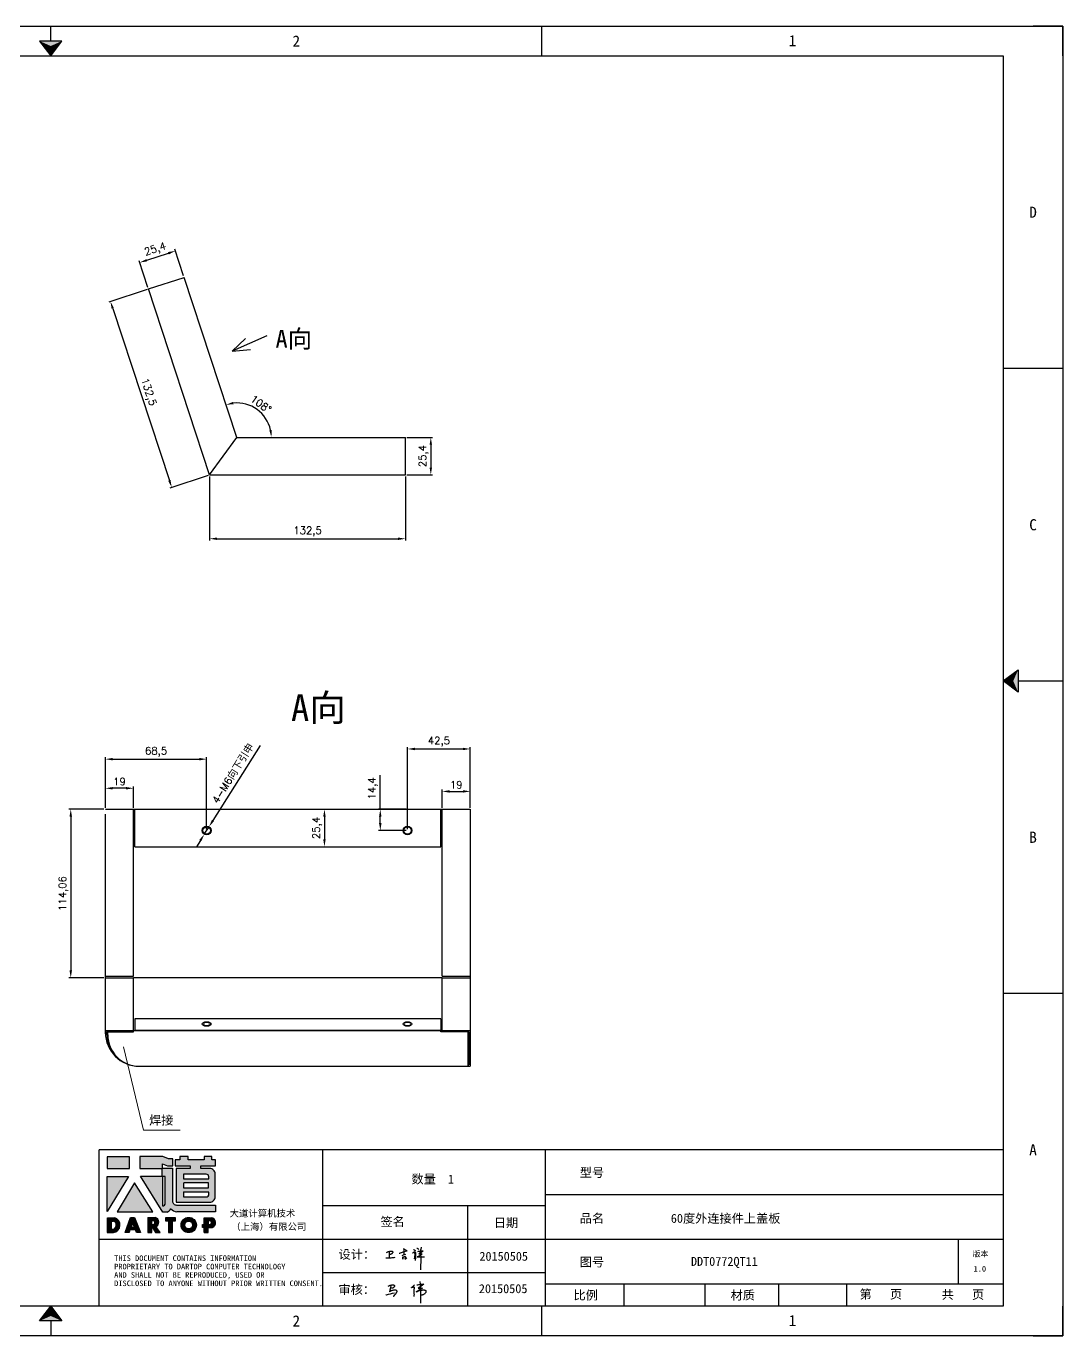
# Model space of a CAD drawing. Header units: millimetres. Extents: x -13830 to 10007, y -16942 to 55335.
# Drawn here: x 287 to 989, y 17546 to 18432 of the extents above; entities that cross this region are included whole.
import ezdxf
from ezdxf.enums import TextEntityAlignment as Align

# ---------------------------------------------------------------- set-up
doc = ezdxf.new("R2010")
doc.units = ezdxf.units.MM
doc.linetypes.add('DOT', pattern=[0.25, 0, -0.25])
doc.layers.add('4', color=7, linetype='Continuous')
doc.layers.add('print', color=30, linetype='Continuous')
doc.layers.add('dim', color=2, linetype='Continuous', lineweight=9)
doc.styles.add('Dartop', font='')
doc.styles.add('hzHT', font='simhei.ttf')
doc.styles.get("Standard").update_dxf_attribs({"font": 'txt', "bigfont": 'gbcbig.shx'})
doc.styles.get('Dartop').set_extended_font_data('FangSong_GB2312')
doc.dimstyles.new('small', dxfattribs={"dimtxt": 5, "dimasz": 5, "dimexe": 1.25, "dimexo": 1, "dimgap": 2, "dimtad": 1, "dimtxsty": 'Standard', "dimcen": 2.5, "dimadec": 0, "dimazin": 0, "dimtfac": 1, "dimtmove": 0, "dimatfit": 3, "dimfxl": 0, "dimarcsym": 0})

# ---------------------------------------------------------------- blocks, each defined once
blk = doc.blocks.new('*U5')
at = {"color": 254, "linetype": 'Continuous', "extrusion": (0, 0, -1)}
for points in [[(-17, 0.333), (-16.812, 0.25), (-17, 0.5)], [(-17, 0.333), (-17, 0.5), (-17.188, 0.25)], [(-17, 0.333), (-17.188, 0.25), (-16.812, 0.25)]]:
    blk.add_solid(points, dxfattribs=at)
blk = doc.blocks.new('*U4')
at = {"color": 254, "linetype": 'Continuous', "extrusion": (0, 0, -1)}
for points in [[(-33.167, 11), (-33, 11), (-33.25, 11.188)], [(-33.167, 11), (-33.25, 11.188), (-33.25, 10.812)], [(-33.167, 11), (-33.25, 10.812), (-33, 11)]]:
    blk.add_solid(points, dxfattribs=at)
blk = doc.blocks.new('*U6')
at = {"color": 254, "linetype": 'Continuous'}
for points in [[(17, 21.667), (17.188, 21.75), (16.812, 21.75)], [(17, 21.667), (16.812, 21.75), (17, 21.5)], [(17, 21.667), (17, 21.5), (17.188, 21.75)]]:
    blk.add_solid(points, dxfattribs=at)
blk = doc.blocks.new('dadao')
for p, q in [((48, 19.2), (44.9, 10.4)), ((44.9, 10.4), (51.2, 10.4)), ((51.2, 10.4), (48, 19.2))]:
    blk.add_line(p, q)
for points in [[(41.8, 121.6), (41.8, 143.7), (-0.4, 143.7), (-0.4, 121.6), (41.8, 121.6)], [(104.8, 122), (104.8, 130.3), (114.1, 126.3), (124.2, 126.3), (124.2, 139.6), (115.9, 139.6), (105.1, 143.9), (61.5, 143.9)], [(61.7, 144), (61.7, 121.3), (103.9, 121.3)], [(113.4, 38.7), (105.1, 38.7), (63, 106.5), (103.9, 106.5), (103.9, 120.9), (103.9, 121.3)], [(109.7, 53.6), (109.7, 106.2), (104.3, 106.2), (104.3, 50.4), (106.6, 50.4)], [(144.6, 94.4), (144.6, 84.8), (192, 84.8), (192, 94.1), (144.9, 94.1)], [(0, 28), (0, 0), (11.8, 0)], [(0.1, 28), (14, 28)], [(76.8, 28.2), (76.8, 0), (84.1, 0), (84.1, 11.1), (91.6, -0.1), (100.3, -0.1), (91.7, 11.1)], [(76.8, 28.2), (90.6, 28.2)], [(120.2, 45), (119.5, 45), (119.5, 44.6)], [(183.7, 0), (183.7, 9.6), (180.6, 9.6), (180.6, 14.9), (183.8, 14.9), (183.8, 28.1), (196.1, 28.1), (196.5, 28.1)], [(7.1, 21.8), (7.1, 6.1), (12, 6.1)], [(7.1, 21.8), (11.4, 21.8)], [(84, 22.7), (84, 15.3), (87.2, 15.3)], [(84, 22.7), (87.3, 22.7)], [(183.7, 0), (190.9, 0), (190.9, 9.6), (198.8, 9.6)], [(194.9, 22.3), (190.8, 22.3), (190.8, 15), (194.4, 15)]]:
    blk.add_lwpolyline(points)
blk.add_lwpolyline([(137.1, 144.2), (137.1, 137.9), (128.3, 137.9), (128.3, 126.5), (157.3, 126.5), (157.3, 121.5), (130.3, 121.5), (130.3, 57.5), (194.4, 57.5, 0.414214), (204.4, 67.5), (204.4, 111.3, 0.414214), (194.4, 121.3), (177.5, 121.3), (177.5, 126.3), (204.7, 126.3), (204.7, 137.7), (198.2, 137.7), (198.2, 143.9), (183.3, 143.9), (183.3, 138), (153, 138), (153, 144.2), (137.1, 144.2)], format="xyb", close=True)
for points in [[(-0.3, 106.2), (40.4, 106.2), (-0.3, 39.7), (-0.3, 106.2)], [(51.7, 94.1), (18.4, 39.3), (86.2, 39.3)], [(43.8, 28.2), (51.8, 28.2), (62.6, -0.1), (55, -0.1), (53.2, 5), (42.9, 5), (41.1, 0), (33.6, 0)], [(110, 28.1), (110, 21.9), (116, 21.9), (116, -0.1), (123.2, -0.1), (123.2, 22), (129.2, 22), (129.2, 28.1), (110, 28.1)]]:
    blk.add_lwpolyline(points, close=True)
for points in [[(104.8, 122), (123.4, 122), (123.4, 60, 0.414214), (131.4, 52), (204.8, 52), (204.8, 39.1), (131.7, 39.1)], [(144.3, 110.8), (144.3, 101.8), (192.3, 101.8), (192.3, 105.5, 0.414214), (187.3, 110.5), (144.3, 110.5)], [(144.6, 77), (144.6, 67.5), (187.6, 67.5, 0.414214), (192.6, 72.5), (192.6, 76.4), (144.6, 76.4)]]:
    blk.add_lwpolyline(points, format="xyb")
for radius in [14.5, 7.44]:
    blk.add_circle((154.2, 14.2), radius)
for centre, radius, start, end in [((99.2, 60.7), 12.6, 305.6399, 325.969), ((9.6, 14.2), 14.4, 278.6604, 72.3203), ((88.6, 19.4), 8.95, 290.6073, 77.2124), ((111.6, 46.7), 8.19, 282.9811, 347.6627), ((136, 61.7), 22.9, 226.7358, 259.3209), ((195.7, 18.6), 9.51, 288.8959, 85.2442), ((8.5, 13.9), 8.49, 294.2143, 69.7177), ((86.4, 19), 3.8, 282.527, 76.7196), ((193.7, 18.7), 3.8, 280.9891, 72.5513)]:
    blk.add_arc(centre, radius, start, end)
blk = doc.blocks.new('h')
for p, q in [((20773.3, -2331.8), (20775.3, -2338.7)), ((20789.1, -2340.9), (20773.5, -2331.9)), ((20775.3, -2338.7), (20775.6, -2351.2)), ((20845.7, -2343.5), (20848.4, -2353)), ((20768.1, -2360.9), (20773, -2359.1)), ((20769.5, -2366.9), (20769.8, -2370.6)), ((20769.8, -2370.6), (20770.9, -2378)), ((20770.9, -2378), (20771.5, -2370.6)), ((20772.4, -2369.3), (20774.9, -2367.8)), ((20773, -2359.1), (20784.1, -2355.2)), ((20775.6, -2351.2), (20775.5, -2357.3)), ((20782.2, -2369.2), (20780, -2377.1)), ((20780, -2377.1), (20788.3, -2371.3)), ((20780.1, -2366.4), (20780.8, -2366.4)), ((20781.9, -2367.4), (20782.2, -2369.2)), ((20848.9, -2370.3), (20847.9, -2424)), ((20848.4, -2353), (20848.9, -2370.3))]:
    blk.add_line(p, q)
for points in [[(20699.1, -2348.2, -0.029745), (20704.6, -2345.4, -0.046842), (20708.4, -2344.2, -0.00919), (20714.3, -2343, -0.018517), (20717.2, -2342.5, -0.037841), (20720.3, -2342.4, -0.039541), (20723.2, -2342.8, -0.149785), (20726, -2344.3, -0.204935), (20726.9, -2346.6, -0.074872), (20726.5, -2348.3, -0.061615), (20725.6, -2350.3, -0.034204), (20723.8, -2352.6, -0.045776), (20722.3, -2354.1, -0.054985), (20720.4, -2355.3, -0.036348), (20717.3, -2356.5, -0.067752), (20715.7, -2356.8, -0.043553), (20713.2, -2356.7)], [(20755, -2351.9, -0.024077), (20759.9, -2350.1, -0.013147), (20768.7, -2346.5, -0.00522), (20775.4, -2344.1, -0.018517), (20777.3, -2343.4, -0.008274), (20786.3, -2341, -0.039541), (20788.3, -2340.8, -0.079216), (20789.4, -2341, -0.204935)], [(20816.8, -2335, -0.053561), (20819.6, -2336.1, -0.075272), (20821.3, -2337.3, -0.005295), (20822.5, -2338.5, -0.009337), (20823.1, -2339.1, -0.026146), (20823.7, -2339.8, -0.016644), (20824.5, -2340.9)], [(20832.1, -2329.2, -0.053561), (20834.9, -2330.3, -0.075272), (20836.7, -2331.5, -0.005295), (20837.8, -2332.6, -0.009337), (20838.5, -2333.3, -0.026146), (20839, -2334, -0.016644), (20839.8, -2335.1)], [(20836, -2343.7, -0.02797), (20842.1, -2342.6, -0.048868), (20845.6, -2342.2, -0.00919), (20851.1, -2341.4, -0.018517), (20853.9, -2341.1, -0.037841), (20856.7, -2341.2, -0.039541), (20859.4, -2341.6, -0.018282), (20840.6, -2354.7, -0.000937)], [(20847.6, -2340.2, 0.021784), (20849.6, -2335.9, 0.028296), (20850.8, -2332.4, 0.008136), (20851.9, -2328.2, 0.028913), (20852.2, -2327, 0.08193), (20852.1, -2325.9, 0.075058), (20851.7, -2324.7, 0.275043)], [(20696.6, -2372.4, 0.002073), (20710.6, -2371.9, 0.016137), (20719.6, -2371.3, 0.008314), (20736.9, -2369.3)], [(20813.5, -2350.1, 0.007348), (20815.9, -2348.7, 0.008421), (20818, -2347.3, 0.009459), (20819.7, -2346.2, -0.016325), (20820.7, -2345.5, -0.173771), (20821.8, -2345.3, -0.085159), (20823.9, -2346, -0.125883), (20826, -2347.9, -0.160659), (20826.6, -2350.1, -0.010447), (20826.5, -2352.3, -0.008247), (20826.2, -2355.1, -0.002698), (20825.3, -2374, 0.001562), (20823.9, -2383.7, 0.016137)]]:
    blk.add_lwpolyline(points, format="xyb")
for points in [[(20711.3, -2343.5), (20711.3, -2343.5), (20711.5, -2355.8), (20710.7, -2368), (20710.6, -2371.9)], [(20821.5, -2350.6), (20822.4, -2359.2), (20822.2, -2364.9), (20821.7, -2369), (20821.3, -2376.3), (20823.6, -2368.5), (20827.2, -2366.3), (20829.5, -2366.3)], [(20840.6, -2354.7), (20850, -2354.7), (20855, -2354.3), (20845.9, -2361.1), (20840.5, -2364), (20833, -2367.5), (20863.2, -2367.4), (20865.9, -2367.3)]]:
    blk.add_lwpolyline(points)
for centre, radius, start, end in [((20773.7, -2371.2), 2.3, 121.9907, 163.6016), ((20787.5, -2406), 40.3, 100.6183, 108.2482), ((20780.8, -2367.6), 1.15, 9.4675, 90)]:
    blk.add_arc(centre, radius, start, end)
blk = doc.blocks.new('*D19')
at = {"layer": 'Defpoints', "color": 0}
for p in [(411.42, 18128.36, 22.86), (543.92, 18128.36, 22.86), (543.92, 18085.17)]:
    blk.add_point(p, dxfattribs=at)
at = {"layer": 'dim', "color": 0, "lineweight": -2}
for p, q in [((411.42, 18127.36), (411.42, 18083.92)), ((543.92, 18127.36), (543.92, 18083.92)), ((416.42, 18085.17), (538.92, 18085.17))]:
    blk.add_line(p, q, dxfattribs=at)
at = {"layer": 'dim', "color": 0}
for points in [[(416.42, 18086.01), (416.42, 18084.34), (411.42, 18085.17)], [(538.92, 18086.01), (538.92, 18084.34), (543.92, 18085.17)]]:
    blk.add_solid(points, dxfattribs=at)
at = {"layer": 'dim', "color": 0, "insert": (477.67, 18090.09), "char_height": 5, "attachment_point": 5}
blk.add_mtext('132,5', dxfattribs=at)
blk = doc.blocks.new('*D21')
at = {"layer": 'Defpoints', "color": 0}
for p in [(369.98, 18254.21), (411.42, 18128.36), (385.74, 18119.9)]:
    blk.add_point(p, dxfattribs=at)
at = {"layer": 'dim', "color": 0, "lineweight": -2}
for p, q in [((369.03, 18253.89), (343.1, 18245.36)), ((345.86, 18241), (384.17, 18124.65)), ((410.47, 18128.05), (384.55, 18119.51))]:
    blk.add_line(p, q, dxfattribs=at)
at = {"layer": 'dim', "color": 0}
for points in [[(346.65, 18241.26), (345.06, 18240.74), (344.29, 18245.75)], [(384.96, 18124.91), (383.38, 18124.39), (385.74, 18119.9)]]:
    blk.add_solid(points, dxfattribs=at)
at = {"layer": 'dim', "color": 0, "insert": (369.68, 18184.36), "char_height": 5, "attachment_point": 5, "rotation": 288.2277}
blk.add_mtext('132,5', dxfattribs=at)
blk = doc.blocks.new('*D22')
at = {"layer": 'Defpoints', "color": 0}
for p in [(394.13, 18262.06), (448.71, 18167.5), (429.86, 18153.76), (429.86, 18153.74), (543.92, 18153.76)]:
    blk.add_point(p, dxfattribs=at)
at = {"layer": 'dim', "color": 0, "lineweight": -2}
blk.add_arc((429.86, 18153.76), 23.33, 12.3031, 95.95294, dxfattribs=at)
at = {"layer": 'dim', "color": 0}
for points in [[(427.61, 18176.15), (427.26, 18177.78), (422.55, 18175.92)], [(453.48, 18158.82), (451.82, 18158.64), (453.19, 18153.76)]]:
    blk.add_solid(points, dxfattribs=at)
at = {"layer": 'dim', "color": 0, "insert": (446.16, 18176.31), "char_height": 5, "attachment_point": 5, "rotation": 324.12802}
blk.add_mtext('108°', dxfattribs=at)
blk = doc.blocks.new('*D23')
at = {"layer": 'Defpoints', "color": 0}
for p in [(543.92, 18153.76), (543.92, 18128.36), (561.08, 18128.36)]:
    blk.add_point(p, dxfattribs=at)
at = {"layer": 'dim', "color": 0, "lineweight": -2}
for p, q in [((544.92, 18153.76), (562.33, 18153.76)), ((561.08, 18148.76), (561.08, 18133.36)), ((544.92, 18128.36), (562.33, 18128.36))]:
    blk.add_line(p, q, dxfattribs=at)
at = {"layer": 'dim', "color": 0}
for points in [[(560.25, 18148.76), (561.92, 18148.76), (561.08, 18153.76)], [(560.25, 18133.36), (561.92, 18133.36), (561.08, 18128.36)]]:
    blk.add_solid(points, dxfattribs=at)
at = {"layer": 'dim', "color": 0, "insert": (556.17, 18141.06), "char_height": 5, "attachment_point": 5, "rotation": 90}
blk.add_mtext('25,4', dxfattribs=at)
blk = doc.blocks.new('*D27')
at = {"layer": 'Defpoints', "color": 0}
for p in [(388.31, 18279.98), (394.13, 18262.06), (369.98, 18254.21)]:
    blk.add_point(p, dxfattribs=at)
at = {"layer": 'dim', "color": 0, "lineweight": -2}
for p, q in [((368.91, 18273.67), (383.55, 18278.43)), ((393.82, 18263.01), (387.92, 18281.17)), ((369.67, 18255.16), (363.77, 18273.32))]:
    blk.add_line(p, q, dxfattribs=at)
at = {"layer": 'dim', "color": 0}
for points in [[(383.3, 18279.23), (383.81, 18277.64), (388.31, 18279.98)], [(368.65, 18274.47), (369.17, 18272.88), (364.15, 18272.13)]]:
    blk.add_solid(points, dxfattribs=at)
at = {"layer": 'dim', "color": 0, "insert": (374.71, 18280.73), "char_height": 5, "attachment_point": 5, "rotation": 18}
blk.add_mtext('25,4', dxfattribs=at)
blk = doc.blocks.new('*D219')
at = {"layer": 'Defpoints', "color": 0}
for p in [(464.35, 17902.1), (464.35, 17876.7), (489.11, 17876.7)]:
    blk.add_point(p, dxfattribs=at)
at = {"layer": 'dim', "color": 0, "lineweight": -2}
for p, q in [((465.35, 17902.1), (490.36, 17902.1)), ((489.11, 17897.1), (489.11, 17881.7)), ((465.35, 17876.7), (490.36, 17876.7))]:
    blk.add_line(p, q, dxfattribs=at)
at = {"layer": 'dim', "color": 0}
for points in [[(488.28, 17897.1), (489.94, 17897.1), (489.11, 17902.1)], [(488.28, 17881.7), (489.94, 17881.7), (489.11, 17876.7)]]:
    blk.add_solid(points, dxfattribs=at)
at = {"layer": 'dim', "color": 0, "insert": (484.19, 17889.4), "char_height": 5, "attachment_point": 5, "rotation": 90}
blk.add_mtext('25,4', dxfattribs=at)
blk = doc.blocks.new('*D220')
at = {"layer": 'Defpoints', "color": 0}
for p in [(587.8, 17914.17), (568.8, 17902.1), (587.8, 17902.1)]:
    blk.add_point(p, dxfattribs=at)
at = {"layer": 'dim', "color": 0, "lineweight": -2}
for p, q in [((568.8, 17903.1), (568.8, 17915.42)), ((573.8, 17914.17), (582.8, 17914.17)), ((587.8, 17903.1), (587.8, 17915.42))]:
    blk.add_line(p, q, dxfattribs=at)
at = {"layer": 'dim', "color": 0}
for points in [[(573.8, 17915.01), (573.8, 17913.34), (568.8, 17914.17)], [(582.8, 17915.01), (582.8, 17913.34), (587.8, 17914.17)]]:
    blk.add_solid(points, dxfattribs=at)
at = {"layer": 'dim', "color": 0, "insert": (578.3, 17918.67), "char_height": 5, "attachment_point": 5}
blk.add_mtext('19', dxfattribs=at)
blk = doc.blocks.new('*D221')
at = {"layer": 'Defpoints', "color": 0}
for p in [(340.9, 17916.29), (340.9, 17902.1), (359.9, 17902.1)]:
    blk.add_point(p, dxfattribs=at)
at = {"layer": 'dim', "color": 0, "lineweight": -2}
for p, q in [((340.9, 17903.1), (340.9, 17917.54)), ((354.9, 17916.29), (345.9, 17916.29)), ((359.9, 17903.1), (359.9, 17917.54))]:
    blk.add_line(p, q, dxfattribs=at)
at = {"layer": 'dim', "color": 0}
for points in [[(345.9, 17917.13), (345.9, 17915.46), (340.9, 17916.29)], [(354.9, 17917.13), (354.9, 17915.46), (359.9, 17916.29)]]:
    blk.add_solid(points, dxfattribs=at)
at = {"layer": 'dim', "color": 0, "insert": (350.4, 17920.79), "char_height": 5, "attachment_point": 5}
blk.add_mtext('19', dxfattribs=at)
blk = doc.blocks.new('*D222')
at = {"layer": 'Defpoints', "color": 0}
for p in [(410.99, 17890.24), (407.8, 17885.16)]:
    blk.add_point(p, dxfattribs=at)
at = {"layer": 'dim', "color": 0, "lineweight": -2}
for p, q in [((445.58, 17945.24), (413.65, 17894.47)), ((407.8, 17885.16), (410.99, 17890.24)), ((405.14, 17880.92), (402.48, 17876.69))]:
    blk.add_line(p, q, dxfattribs=at)
at = {"layer": 'dim', "color": 0}
for points in [[(412.95, 17894.91), (414.36, 17894.03), (410.99, 17890.24)], [(404.43, 17881.37), (405.84, 17880.48), (407.8, 17885.16)]]:
    blk.add_solid(points, dxfattribs=at)
at = {"layer": 'dim', "color": 0, "insert": (427.41, 17926.26), "char_height": 5, "attachment_point": 5, "rotation": 57.83897}
blk.add_mtext('4-M6{\\fSimSun|b0|i0|c134|p2;向下引申}', dxfattribs=at)
blk = doc.blocks.new('*D223')
at = {"layer": 'Defpoints', "color": 0}
for p in [(409.4, 17935.99), (340.9, 17902.1), (409.4, 17887.7)]:
    blk.add_point(p, dxfattribs=at)
at = {"layer": 'dim', "color": 0, "lineweight": -2}
for p, q in [((340.9, 17903.1), (340.9, 17937.24)), ((345.9, 17935.99), (404.4, 17935.99)), ((409.4, 17888.7), (409.4, 17937.24))]:
    blk.add_line(p, q, dxfattribs=at)
at = {"layer": 'dim', "color": 0}
for points in [[(345.9, 17936.83), (345.9, 17935.16), (340.9, 17935.99)], [(404.4, 17936.83), (404.4, 17935.16), (409.4, 17935.99)]]:
    blk.add_solid(points, dxfattribs=at)
at = {"layer": 'dim', "color": 0, "insert": (375.15, 17940.91), "char_height": 5, "attachment_point": 5}
blk.add_mtext('68,5', dxfattribs=at)
blk = doc.blocks.new('*D224')
at = {"layer": 'Defpoints', "color": 0}
for p in [(587.8, 17942.89), (587.8, 17902.1), (545.3, 17887.7)]:
    blk.add_point(p, dxfattribs=at)
at = {"layer": 'dim', "color": 0, "lineweight": -2}
for p, q in [((545.3, 17888.7), (545.3, 17944.14)), ((550.3, 17942.89), (582.8, 17942.89)), ((587.8, 17903.1), (587.8, 17944.14))]:
    blk.add_line(p, q, dxfattribs=at)
at = {"layer": 'dim', "color": 0}
for points in [[(550.3, 17943.73), (550.3, 17942.06), (545.3, 17942.89)], [(582.8, 17943.73), (582.8, 17942.06), (587.8, 17942.89)]]:
    blk.add_solid(points, dxfattribs=at)
at = {"layer": 'dim', "color": 0, "insert": (566.55, 17947.81), "char_height": 5, "attachment_point": 5}
blk.add_mtext('42,5', dxfattribs=at)
blk = doc.blocks.new('*D225')
at = {"layer": 'Defpoints', "color": 0}
for p in [(526.9, 17902.1), (545.3, 17902.1), (545.3, 17887.7)]:
    blk.add_point(p, dxfattribs=at)
at = {"layer": 'dim', "color": 0, "lineweight": -2}
for p, q in [((526.9, 17902.1), (526.9, 17925.26)), ((544.3, 17902.1), (525.65, 17902.1)), ((526.9, 17892.7), (526.9, 17897.1)), ((544.3, 17887.7), (525.65, 17887.7))]:
    blk.add_line(p, q, dxfattribs=at)
at = {"layer": 'dim', "color": 0}
for points in [[(526.06, 17897.1), (527.73, 17897.1), (526.9, 17902.1)], [(526.06, 17892.7), (527.73, 17892.7), (526.9, 17887.7)]]:
    blk.add_solid(points, dxfattribs=at)
at = {"layer": 'dim', "color": 0, "insert": (521.98, 17916.18), "char_height": 5, "attachment_point": 5, "rotation": 90}
blk.add_mtext('14,4', dxfattribs=at)
blk = doc.blocks.new('*D226')
at = {"layer": 'Defpoints', "color": 0}
for p in [(340.9, 17902.1), (317.42, 17788.04), (340.9, 17788.04)]:
    blk.add_point(p, dxfattribs=at)
at = {"layer": 'dim', "color": 0, "lineweight": -2}
for p, q in [((339.9, 17902.1), (316.17, 17902.1)), ((317.42, 17897.1), (317.42, 17793.04)), ((339.9, 17788.04), (316.17, 17788.04))]:
    blk.add_line(p, q, dxfattribs=at)
at = {"layer": 'dim', "color": 0}
for points in [[(316.59, 17897.1), (318.26, 17897.1), (317.42, 17902.1)], [(316.59, 17793.04), (318.26, 17793.04), (317.42, 17788.04)]]:
    blk.add_solid(points, dxfattribs=at)
at = {"layer": 'dim', "color": 0, "insert": (312.51, 17845.07), "char_height": 5, "attachment_point": 5, "rotation": 90}
blk.add_mtext('114,06', dxfattribs=at)

msp = doc.modelspace()

# ---------------------------------------------------------------- hatches: boundary and pattern name
for points in [[(357.099, 17666.947), (342.032, 17666.947), (342.032, 17659.075), (357.099, 17659.075)], [(356.614, 17653.567), (342.072, 17653.567), (342.072, 17629.824)], [(360.645, 17649.258), (348.758, 17629.666), (372.963, 17629.666)], [(388.333, 17625.657), (381.454, 17625.657), (381.454, 17623.474), (383.6, 17623.474), (383.6, 17615.61), (386.17, 17615.61), (386.17, 17623.48), (388.333, 17623.48)]]:
    msp.add_hatch(color=0).paths.add_polyline_path(points)
h = msp.add_hatch(color=0)
h.paths.add_polyline_path([(379.616, 17662.163), (382.941, 17660.726), (386.537, 17660.726), (386.537, 17665.485), (383.571, 17665.485), (379.706, 17667.011), (364.219, 17667.011), (364.219, 17658.963), (379.287, 17658.963), (379.287, 17658.801), (379.287, 17653.657), (364.675, 17653.657), (379.705, 17629.469), (382.681, 17629.469, 0.2793748), (384.854, 17631.582), (384.854, 17631.693), (385.116, 17631.693, 0.1431454), (389.214, 17629.608), (415.331, 17629.608), (415.331, 17634.195), (389.102, 17634.195, -0.4142136), (386.246, 17637.052), (386.246, 17659.218), (379.616, 17659.218)])
h.paths.add_polyline_path([(379.439, 17653.554), (381.354, 17653.554), (381.354, 17634.781, -0.0889357), (380.245, 17633.639), (379.433, 17633.639)], flags=16)
h = msp.add_hatch(color=0)
h.paths.add_polyline_path([(415.286, 17664.818), (412.962, 17664.818), (412.962, 17667.029), (407.65, 17667.029), (407.65, 17664.929), (396.807, 17664.929), (396.807, 17667.139), (391.128, 17667.139), (391.128, 17664.888), (387.989, 17664.888), (387.989, 17660.813), (398.345, 17660.813), (398.345, 17659.01), (388.695, 17659.01), (388.695, 17636.191), (411.604, 17636.191, 0.4142136), (415.175, 17639.762), (415.175, 17655.389, 0.4142136), (411.604, 17658.96), (405.548, 17658.96), (405.548, 17660.729), (415.286, 17660.729)])
h.paths.add_polyline_path([(409.074, 17655.092, -0.4142136), (410.859, 17653.306), (410.859, 17651.997), (393.708, 17651.997), (393.708, 17655.092)], flags=16)
h.paths.add_polyline_path([(410.749, 17649.233), (410.749, 17645.917), (393.819, 17645.917), (393.819, 17649.233)], flags=16)
h.paths.add_polyline_path([(410.97, 17642.933), (410.97, 17641.513, -0.4142136), (409.184, 17639.728), (393.819, 17639.728), (393.819, 17642.933)], flags=16)
h = msp.add_hatch(color=0)
h.paths.add_polyline_path([(347.168, 17625.621), (342.179, 17625.621), (342.179, 17615.64), (346.381, 17615.64, 0.7930159)])
h.paths.add_polyline_path([(346.455, 17617.825), (344.71, 17617.825), (344.71, 17623.435), (346.262, 17623.435, -0.6713609)], flags=16)
h = msp.add_hatch(color=0)
h.paths.add_polyline_path([(360.683, 17625.703), (357.836, 17625.703), (354.174, 17615.629), (356.871, 17615.629), (357.506, 17617.414), (361.159, 17617.414), (361.807, 17615.607), (364.526, 17615.607)])
h.paths.add_polyline_path([(360.461, 17619.339), (358.197, 17619.339), (359.308, 17622.504)], flags=16)
h = msp.add_hatch(color=0)
h.paths.add_polyline_path([(374.522, 17625.696), (369.615, 17625.696), (369.615, 17615.623), (372.208, 17615.623), (372.208, 17619.617), (374.873, 17615.587), (378.006, 17615.587), (374.939, 17619.591, 0.7440549)])
h.paths.add_polyline_path([(372.184, 17621.107), (372.184, 17623.753), (373.343, 17623.753, -0.796809), (373.326, 17621.107)], flags=16)
h = msp.add_hatch(color=0)
h.paths.add_polyline_path([(392.073, 17620.696, 1), (402.416, 17620.696, 1)])
h.paths.add_polyline_path([(399.901, 17620.696, -1), (394.588, 17620.696, -1)], flags=16)
h = msp.add_hatch(color=0)
h.paths.add_polyline_path([(412.337, 17625.672), (412.188, 17625.672), (407.814, 17625.672), (407.814, 17620.971), (406.653, 17620.971), (406.653, 17619.063), (407.795, 17619.063), (407.795, 17615.641), (410.349, 17615.641), (410.349, 17619.076), (413.155, 17619.076, 0.8123038)])
h.paths.add_polyline_path([(410.311, 17620.984), (410.311, 17623.614), (411.764, 17623.614, -0.7782134), (411.616, 17620.984)], flags=16)

# ---------------------------------------------------------------- linework, layer by layer
at = {"color": 0, "linetype": 'DOT'}
for p, q in [((-290.949, 18432.062), (968.637, 18432.062)), ((988.781, 18411.918), (988.781, 17565.869)), ((968.637, 17545.725), (-290.949, 17545.725))]:
    msp.add_line(p, q, dxfattribs=at)
at = {"color": 0}
for p, q in [((303.884, 18421.99), (303.884, 18432.062)), ((636.261, 18411.918), (636.261, 18432.062)), ((988.781, 18432.062), (968.637, 18432.062)), ((988.781, 18411.918), (988.781, 18432.062)), ((-250.661, 18411.918), (948.493, 18411.918)), ((948.493, 18411.918), (948.493, 17565.869)), ((988.781, 18200.406), (948.493, 18200.406)), ((958.565, 17988.894), (988.781, 17988.894)), ((988.781, 17777.381), (948.493, 17777.381)), ((948.493, 17671.625), (336.618, 17671.625)), ((336.618, 17565.869), (336.618, 17671.625)), ((487.698, 17671.625), (487.698, 17565.869)), ((638.779, 17565.869), (638.779, 17671.625)), ((638.779, 17641.409), (948.493, 17641.409)), ((487.698, 17633.855), (638.779, 17633.855)), ((585.9, 17633.855), (585.9, 17565.869)), ((336.618, 17611.193), (487.698, 17611.193)), ((487.698, 17611.193), (948.493, 17611.193)), ((918.277, 17580.977), (918.277, 17611.193)), ((487.698, 17588.531), (638.779, 17588.531)), ((638.779, 17580.977), (948.493, 17580.977)), ((691.932, 17565.869), (691.932, 17580.977)), ((746.711, 17565.869), (746.711, 17580.977)), ((796.509, 17565.869), (796.509, 17580.977)), ((842.737, 17565.869), (842.737, 17580.977)), ((948.493, 17565.869), (-250.661, 17565.869)), ((636.261, 17545.725), (636.261, 17565.869)), ((988.781, 17545.725), (988.781, 17565.869)), ((303.884, 17555.797), (303.884, 17545.725)), ((968.637, 17545.725), (988.781, 17545.725))]:
    msp.add_line(p, q, dxfattribs=at)
for p, q in [((369.975, 18254.207), (394.132, 18262.056)), ((429.861, 18153.743), (394.132, 18262.056)), ((411.419, 18128.36), (369.975, 18254.207)), ((450.031, 18222.546, -22.86), (426.743, 18212.177, -22.86)), ((426.743, 18212.177, -22.86), (435.784, 18220.672, -22.86)), ((426.743, 18212.177, -22.86), (439.106, 18213.212, -22.86)), ((411.419, 18128.36), (429.874, 18153.76)), ((429.856, 18153.76), (543.918, 18153.76)), ((543.918, 18128.36), (543.918, 18153.76)), ((411.419, 18128.36), (543.918, 18128.36)), ((340.896, 17902.096), (587.796, 17902.096)), ((359.896, 17789.036), (359.896, 17902.096)), ((360.896, 17876.696), (360.896, 17902.096)), ((567.796, 17876.696), (567.796, 17902.096)), ((568.796, 17789.036), (568.796, 17902.096)), ((587.796, 17902.096), (587.796, 17751.062)), ((587.796, 17902.096), (587.796, 17728.202)), ((360.896, 17876.696), (567.796, 17876.696)), ((340.896, 17789.036), (359.896, 17789.036)), ((568.796, 17789.036), (587.796, 17789.036)), ((340.896, 17788.036), (359.896, 17788.036)), ((359.896, 17751.445), (359.896, 17788.036)), ((568.796, 17788.036), (359.896, 17788.036)), ((568.796, 17788.036), (587.796, 17788.036)), ((568.796, 17752.311), (568.796, 17788.036)), ((567.796, 17760.16), (360.896, 17760.16)), ((360.896, 17760.16), (360.896, 17752.311)), ((567.796, 17760.16), (567.796, 17752.311)), ((341.896, 17750.062), (341.896, 17751.445, 0.5)), ((342.456, 17749.502), (342.456, 17751.445)), ((567.796, 17752.311), (360.896, 17752.311)), ((586.236, 17751.445), (586.236, 17728.202)), ((586.796, 17751.445), (586.796, 17729.202)), ((363.756, 17728.202), (587.796, 17728.202)), ((586.236, 17729.202), (586.796, 17729.202)), ((552.581, 17576.202), (551.096, 17575.399)), ((553.649, 17576.773), (552.581, 17576.202)), ((552.642, 17577.974), (554.529, 17577.974)), ((555.536, 17578.066), (553.649, 17576.773)), ((553.717, 17582.454), (554.151, 17578.833)), ((554.221, 17576.16), (554.061, 17567.84)), ((554.151, 17578.833), (554.221, 17576.16)), ((554.529, 17577.974), (555.536, 17578.066))]:
    msp.add_line(p, q)
at = {"extrusion": (7.02291e-14, -0.207912, 0.978148)}
msp.add_line((340.896, 17750.159, -0.457), (340.896, 17898.823, 31.142), dxfattribs=at)
at = {"extrusion": (0, 0.5, 0.866025)}
for p, q in [((340.896, 17752.311), (567.796, 17752.311)), ((341.896, 17751.445, 0.5), (359.896, 17751.445, 0.5)), ((567.796, 17751.445, 0.5), (567.796, 17752.311)), ((568.796, 17751.445, 0.5), (567.796, 17751.445, 0.5)), ((568.796, 17752.311), (587.796, 17752.311)), ((568.796, 17751.445, 0.5), (568.796, 17752.311)), ((586.796, 17751.445, 0.5), (568.796, 17751.445, 0.5))]:
    msp.add_line(p, q, dxfattribs=at)
at = {"extrusion": (8.60943e-14, 0.309017, 0.951057)}
msp.add_line((340.896, 17752.311), (340.896, 17749.895, 0.785), dxfattribs=at)
at = {"color": 0}
for points in [[(303.884, 18411.918), (311.438, 18421.99), (296.33, 18421.99), (303.884, 18411.918)], [(948.493, 17988.894), (958.565, 17996.448), (958.565, 17981.34), (948.493, 17988.894)], [(303.884, 17565.869), (311.438, 17555.797), (296.33, 17555.797), (303.884, 17565.869)]]:
    msp.add_lwpolyline(points, close=True, dxfattribs=at)
for points in [[(532.23, 17579.28, -0.029745), (533.093, 17579.713, -0.0468422), (533.678, 17579.901, -0.0091902), (534.591, 17580.086, -0.0185172), (535.048, 17580.152, -0.0378406), (535.52, 17580.167, -0.0395413), (535.969, 17580.111, -0.1497852), (536.407, 17579.872, -0.2049352), (536.541, 17579.525, -0.0748717), (536.49, 17579.251, -0.0616146), (536.341, 17578.948, -0.0342039), (536.071, 17578.592, -0.0457759), (535.829, 17578.361, -0.054985), (535.536, 17578.177, -0.0363479), (535.052, 17577.984, -0.0677521), (534.809, 17577.942, -0.0435534), (534.428, 17577.962)], [(551.096, 17575.399, -0.029745), (552.444, 17576.074, -0.0468422), (553.356, 17576.367, -0.0091902), (554.779, 17576.655, -0.0185172), (555.493, 17576.758, -0.0378406), (556.229, 17576.781, -0.0395413), (556.929, 17576.694, -0.1497852), (557.612, 17576.321, -0.2049352), (557.822, 17575.78, -0.0748717), (557.742, 17575.353, -0.0616146), (557.51, 17574.881, -0.0342039), (557.088, 17574.324, -0.0457759), (556.711, 17573.964, -0.054985), (556.255, 17573.677, -0.0363479), (555.499, 17573.376, -0.0677521), (555.12, 17573.311, -0.0435534), (554.525, 17573.342)], [(551.715, 17580.201, -0.0279703), (552.936, 17580.427, -0.0488679), (553.643, 17580.502, -0.0091902), (554.755, 17580.667, -0.0185172), (555.311, 17580.718, -0.0378406), (555.882, 17580.706, -0.0395413), (556.419, 17580.61, -0.0182819), (552.642, 17577.974, -0.0009369)]]:
    msp.add_lwpolyline(points, format="xyb")
msp.add_lwpolyline([(534.134, 17579.998), (534.134, 17579.998), (533.845, 17578.228), (533.369, 17576.563), (533.059, 17575.542)])
for centre, radius in [((409.396, 17887.696), 3), ((409.396, 17887.696), 2.5), ((545.296, 17887.696), 3), ((545.296, 17887.696), 2.5)]:
    msp.add_circle(centre, radius)
at = {"extrusion": (3.3896e-13, 0.866025, 0.5)}
for centre, radius in [((-409.396, -8878.38, 15377.806), 3), ((-409.396, -8878.38, 15377.806), 2.5), ((-545.296, -8878.38, 15377.806), 3), ((-545.296, -8878.38, 15377.806), 2.5)]:
    msp.add_circle(centre, radius, dxfattribs=at)
for centre, radius, start, end in [((363.756, 17751.062), 22.86, 180, 270), ((363.756, 17750.062), 21.86, 180, 270), ((363.756, 17749.502), 21.3, 180, 270), ((535.649, 17572.437), 3.943, 102.47486, 113.202449), ((541.361, 17546.615), 30.39, 100.36867, 102.47486), ((537.24, 17569.141), 7.49, 96.125337, 100.36867), ((536.841, 17572.86), 3.75, 87.457037, 96.125337), ((536.855, 17573.174), 3.435, 78.399567, 87.457037), ((537.34, 17575.537), 1.022, 44.324655, 78.399567), ((537.665, 17575.855), 0.567, 357.998393, 44.324655), ((540.652, 17591.263), 14.915, 299.265464, 300.9495), ((574.443, 17466.239), 115.167, 102.46592, 103.2053), ((495.96, 17633.909), 76.257, 313.366132, 315.296084), ((549.594, 17578.203), 0.488, 52.375745, 91.291159), ((120.698, 17592.037), 429.463, 357.565664, 358.057278), ((549.427, 17578.279), 0.559, 357.196828, 33.705179), ((536.849, 17579.102), 13.166, 352.912546, 354.802684), ((541.788, 17578.653), 8.207, 354.802684, 357.196828), ((530.02, 17576.47), 3.193, 281.076982, 291.212632), ((459.819, 17861.421), 296.638, 283.91895, 284.971512), ((537.937, 17567.098), 9.752, 113.202449, 120.017497), ((535.013, 17574.975), 2.515, 283.816254, 294.030509), ((535.55, 17573.731), 1.16, 294.836428, 309.901134), ((520.085, 17587.999), 22.192, 316.919563, 320.58866), ((532.661, 17577.218), 5.643, 324.094808, 331.378357), ((537.04, 17575.004), 0.754, 319.573073, 337.48549), ((534.964, 17576.663), 3.388, 324.910666, 333.348429), ((536.612, 17576.048), 1.65, 326.76781, 340.871018), ((537.111, 17575.875), 1.122, 340.871018, 357.998393), ((790.443, 17537.441), 243.4, 171.410173, 171.768083)]:
    msp.add_arc(centre, radius, start, end)
at = {"layer": 'dim'}
for p, q in [((353.041, 17741.328, 22.86), (366.616, 17684.844)), ((366.616, 17684.844), (391.433, 17684.844))]:
    msp.add_line(p, q, dxfattribs=at)
at = {"layer": 'print'}
msp.add_lwpolyline([(-290.949, 18432.062), (988.781, 18432.062), (988.781, 17545.725), (-290.949, 17545.725)], close=True, dxfattribs=at)

# ---------------------------------------------------------------- block references
at = {"color": 0, "linetype": 'Continuous', "xscale": 40.28805309813855, "yscale": 40.28805309813855, "zscale": 40.28805309813855}
for name in ['*U6', '*U4', '*U5']:
    msp.add_blockref(name, (-381.013, 17545.725), dxfattribs=at)
at = {"color": 0}
for name, p, xscale, yscale, zscale in [('dadao', (342.179, 17615.64), 0.3570986524328962, 0.3570986524328962, 0.3570986524328962), ('h', (-2676.212, 17965.993), 0.1549482039698633, 0.1549482039698633, 0.1549482039698633)]:
    msp.add_blockref(name, p, dxfattribs=dict(at, xscale=xscale, yscale=yscale, zscale=zscale))

# ---------------------------------------------------------------- texts
for s, height, style, p in [('2', 7.554, 'Dartop', (470.072, 18421.99)), ('1', 7.554, 'Dartop', (805.892, 18422.23)), ('D', 7.554, 'Dartop', (968.637, 18306.162)), ('A向', 12.0864, 'hzHT', (468.352, 18220.501, -22.86)), ('C', 7.554, 'Dartop', (968.637, 18094.65)), ('A向', 18.1296, 'hzHT', (485.023, 17970.813, -22.86)), ('B', 7.554, 'Dartop', (968.637, 17883.137)), ('焊接', 6.0432, 'hzHT', (378.717, 17691.692)), ('A', 7.554, 'Dartop', (968.637, 17671.625)), ('型号', 6.0432, 'hzHT', (670.132, 17656.253)), ('数量  1', 6.0432, 'hzHT', (562.426, 17651.816)), ('签名', 6.0432, 'hzHT', (535.28, 17623.016)), ('日期', 6.0432, 'hzHT', (611.961, 17622.272)), ('品名', 6.0432, 'hzHT', (670.132, 17625.23)), ('60度外连接件上盖板', 6.0432, 'hzHT', (760.593, 17625.23)), ('版本', 3.777, 'hzHT', (933.094, 17601.166)), ('20150505', 6.0432, 'hzHT', (610.41, 17599.553)), ('图号', 6.0432, 'hzHT', (670.132, 17595.692)), ('DDT0772QT11', 6.04321, 'hzHT', (759.749, 17596.086)), ('1.0', 3.777, 'Dartop', (932.64, 17591.072)), ('20150505', 6.0432, 'hzHT', (610.05, 17577.625)), ('比例', 6.0432, 'hzHT', (665.918, 17573.266)), ('材质', 6.0432, 'hzHT', (772.168, 17573.266)), ('第   页', 6.0432, 'hzHT', (865.652, 17573.892)), ('共   页', 6.0432, 'hzHT', (921.164, 17573.672)), ('2', 7.554, 'Dartop', (470.072, 17555.797)), ('1', 7.554, 'Dartop', (805.892, 17556.037))]:
    msp.add_text(s, height=height, dxfattribs=dict(at, style=style)).set_placement(p, align=Align.MIDDLE_CENTER)
at = {"color": 0, "style": 'hzHT'}
for s, height, p in [('设计：', 6.0432, (498.671, 17597.838)), ('THIS DOCUMENT CONTAINS INFORMATION', 3.777, (346.815, 17596.35)), ('PROPRIETARY TO DARTOP COMPUTER TECHNOLOGY', 3.777, (346.815, 17590.684)), ('AND SHALL NOT BE REPRODUCED, USED OR', 3.777, (346.815, 17585.019)), ('DISCLOSED TO ANYONE WITHOUT PRIOR WRITTEN CONSENT.', 3.777, (346.815, 17579.353)), ('审核：', 6.0432, (498.581, 17574.041))]:
    msp.add_text(s, height=height, dxfattribs=at).set_placement(p)
at = {"layer": '4', "color": 0, "style": 'hzHT'}
for s, p in [('大道计算机技术', (424.934, 17626.35)), ('（上海）有限公司', (426.074, 17617.316))]:
    msp.add_text(s, height=4.5324, dxfattribs=at).set_placement(p)

# ---------------------------------------------------------------- dimensions: what is measured, and where the dimension line sits
at = {"layer": 'dim'}
for p2, distance, picture, middle in [((394.132, 18262.056), 18.844, '*D27', (374.712, 18280.729)), ((411.419, 18128.36), -27.04, '*D21', (369.684, 18184.363))]:
    dim = msp.add_aligned_dim(p1=(369.975, 18254.207), p2=p2, distance=distance, dimstyle='small', override={"dimpost": '\\X'}, dxfattribs=at)
    dim.commit()
    dim.dimension.update_dxf_attribs({"geometry": picture, "text_midpoint": middle})
dim = msp.add_angular_dim_2l(base=(448.71, 18167.501), line1=((429.861, 18153.743), (394.132, 18262.056)), line2=((429.856, 18153.76), (543.918, 18153.76)), dimstyle='small', override={"dimpost": '\\X'}, dxfattribs=at)
dim.commit()
dim.dimension.update_dxf_attribs({"geometry": '*D22', "text_midpoint": (446.163, 18176.311)})
for base, p1, p2, angle, picture, middle in [((561.084, 18128.36), (543.918, 18153.76), (543.918, 18128.36), 90, '*D23', (556.167, 18141.06)), ((526.897, 17902.096), (545.296, 17887.696), (545.296, 17902.096), 270, '*D225', (521.981, 17916.179)), ((317.422, 17788.036), (340.896, 17902.096), (340.896, 17788.036), 270, '*D226', (312.506, 17845.066)), ((489.11, 17876.696), (464.346, 17902.096), (464.346, 17876.696), 270, '*D219', (484.193, 17889.396))]:
    dim = msp.add_linear_dim(base=base, p1=p1, p2=p2, angle=angle, dimstyle='small', override={"dimpost": '\\X'}, dxfattribs=at)
    dim.commit()
    dim.dimension.update_dxf_attribs({"geometry": picture, "text_midpoint": middle})
for base, p1, p2, picture, middle in [((543.918, 18085.173, -22.86), (411.419, 18128.36), (543.918, 18128.36), '*D19', (477.669, 18090.09, -22.86)), ((587.796, 17942.893), (545.296, 17887.696), (587.796, 17902.096), '*D224', (566.546, 17947.81)), ((409.396, 17935.994), (340.896, 17902.096), (409.396, 17887.696), '*D223', (375.146, 17940.911)), ((340.896, 17916.294), (359.896, 17902.096), (340.896, 17902.096), '*D221', (350.396, 17920.794)), ((587.796, 17914.172), (568.796, 17902.096), (587.796, 17902.096), '*D220', (578.296, 17918.672))]:
    dim = msp.add_linear_dim(base=base, p1=p1, p2=p2, dimstyle='small', override={"dimpost": '\\X'}, dxfattribs=at)
    dim.commit()
    dim.dimension.update_dxf_attribs({"geometry": picture, "text_midpoint": middle})
dim = msp.add_diameter_dim_2p(p1=(407.799, 17885.156), p2=(410.992, 17890.236), text='4-M6{\\fSimSun|b0|i0|c134|p2;向下引申}', dimstyle='small', override={"dimpost": '\\X'}, dxfattribs=at)
dim.commit()
dim.dimension.update_dxf_attribs({"geometry": '*D222', "text_midpoint": (431.876, 17923.448), "dimtype": 163})

doc.saveas('drawing.dxf')
